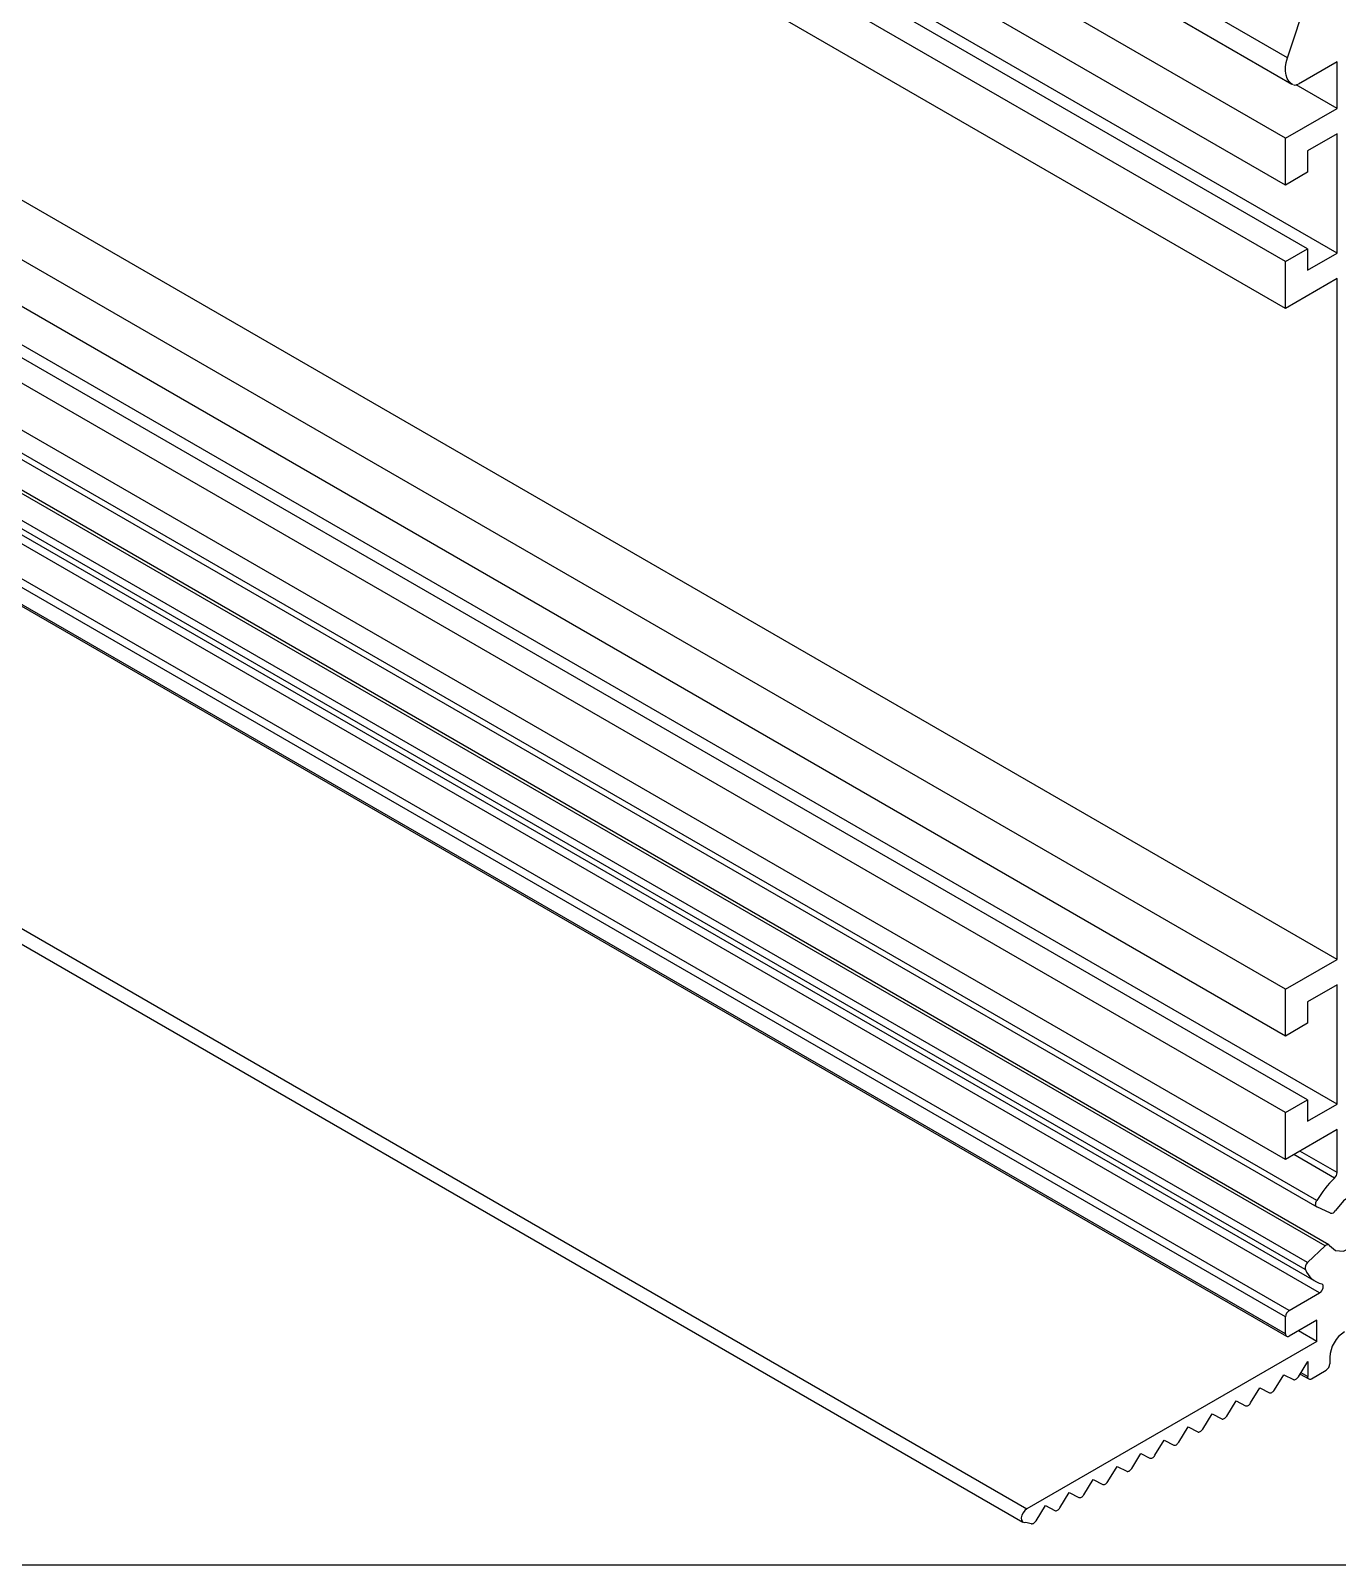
# Model space of a CAD drawing. Extents: x 0 to 7.9, y -7.08 to 0.
# Drawn here: x 2.38 to 4.887, y -7.078 to -4.133 of the extents above; entities that cross this region are included whole.
import ezdxf

# ---------------------------------------------------------------- set-up
doc = ezdxf.new("R2010")
doc.units = 0
doc.header["$LTSCALE"] = 0.5
doc.header["$MEASUREMENT"] = 0
doc.layers.add('Housing', color=150, linetype='CONTINUOUS')
doc.layers.add('Text-Unprinted', color=131, linetype='CONTINUOUS', plot=False)

msp = doc.modelspace()

# ---------------------------------------------------------------- linework, layer by layer
at = {"layer": 'Housing', "linetype": 'Continuous', "lineweight": 25, "transparency": 16777216}
for p, q in [((4.792, -4.185), (2.3969, -2.8027)), ((2.3969, -2.8483), (4.8004, -4.2355)), ((4.788, -4.3395), (2.3969, -2.9595)), ((4.788, -4.4294), (2.3969, -3.0493)), ((4.887, -4.56), (2.3969, -3.1229)), ((4.8304, -4.5519), (2.3969, -3.1474)), ((4.788, -4.5763), (2.3969, -3.1963)), ((4.788, -4.6662), (2.3969, -3.2862)), ((4.887, -5.9157), (0.9979, -3.6711)), ((4.788, -5.9728), (0.8989, -3.7282)), ((4.788, -6.0626), (0.8989, -3.8181)), ((4.8304, -6.1851), (0.9413, -3.9406)), ((4.788, -6.2096), (0.8989, -3.9651)), ((4.887, -6.1933), (0.9979, -3.9488)), ((4.792, -4.185), (4.8415, -4.0339)), ((4.788, -6.2995), (0.8989, -4.0549)), ((0.9588, -4.1458), (4.8478, -6.3904)), ((4.848, -6.3786), (0.9589, -4.134)), ((4.887, -4.1926), (4.8126, -4.2355)), ((4.887, -4.2824), (4.887, -4.1926)), ((4.8641, -6.4653), (0.975, -4.2207)), ((4.8713, -6.4631), (0.9822, -4.2186)), ((4.887, -4.2824), (4.8086, -4.2371)), ((4.826, -6.5109), (0.9369, -4.2664)), ((4.8303, -6.4975), (0.9412, -4.2529)), ((0.9569, -4.2893), (4.846, -6.5338)), ((4.788, -4.3395), (4.887, -4.2824)), ((4.8534, -6.5557), (0.9644, -4.3111)), ((4.788, -6.6016), (0.8989, -4.3571)), ((4.7951, -6.5894), (0.906, -4.3448)), ((4.788, -4.4294), (4.788, -4.3395)), ((4.887, -4.3314), (4.8304, -4.364)), ((4.887, -4.56), (4.887, -4.3314)), ((4.8304, -4.364), (4.8304, -4.4049)), ((4.788, -6.6343), (0.8989, -4.3897)), ((0.901, -4.3943), (4.7901, -6.6389)), ((4.8304, -4.4049), (4.788, -4.4294)), ((4.788, -4.5763), (4.8304, -4.5519)), ((4.8304, -4.5519), (4.8304, -4.5927)), ((4.8304, -4.5927), (4.887, -4.56)), ((4.788, -4.6662), (4.788, -4.5763)), ((4.887, -4.609), (4.788, -4.6662)), ((4.887, -5.9157), (4.887, -4.609)), ((0.4027, -4.7251), (4.2916, -6.9701)), ((0.3941, -4.7498), (4.2841, -6.9954)), ((4.788, -5.9728), (4.887, -5.9157)), ((4.788, -6.0626), (4.788, -5.9728)), ((4.887, -5.9647), (4.8304, -5.9973)), ((4.887, -6.1933), (4.887, -5.9647)), ((4.8304, -5.9973), (4.8304, -6.0381)), ((4.8304, -6.0381), (4.788, -6.0626)), ((4.788, -6.2096), (4.8304, -6.1851)), ((4.8304, -6.1851), (4.8304, -6.226)), ((4.788, -6.2995), (4.788, -6.2096)), ((4.8304, -6.226), (4.887, -6.1933)), ((4.887, -6.2423), (4.788, -6.2995)), ((4.887, -6.3247), (4.887, -6.2423)), ((4.8822, -6.3352), (4.8041, -6.2902)), ((4.887, -6.3247), (4.8156, -6.2835)), ((4.8745, -6.4027), (4.8481, -6.3905)), ((4.8303, -6.4975), (4.8641, -6.4653)), ((4.7951, -6.5894), (4.8534, -6.5557)), ((4.788, -6.6343), (4.788, -6.6016)), ((4.8481, -6.6078), (4.7951, -6.6384)), ((4.8481, -6.6486), (4.8481, -6.6078)), ((4.8481, -6.6489), (4.2916, -6.9701)), ((4.8481, -6.6486), (4.8127, -6.6282)), ((4.8729, -6.6792), (4.8729, -6.6915)), ((4.7668, -6.7417), (4.7848, -6.7126)), ((4.7848, -6.7126), (4.8031, -6.7221)), ((4.8127, -6.7166), (4.8307, -6.6875)), ((4.8161, -6.7113), (4.8326, -6.7208)), ((4.8176, -6.7087), (4.8305, -6.7161)), ((4.8307, -6.6875), (4.8305, -6.7161)), ((4.8376, -6.7203), (4.8658, -6.704)), ((4.721, -6.7668), (4.7389, -6.7377)), ((4.7389, -6.7377), (4.7572, -6.7472)), ((4.6751, -6.792), (4.693, -6.7628)), ((4.693, -6.7628), (4.7114, -6.7723)), ((4.6292, -6.8171), (4.6471, -6.7879)), ((4.6471, -6.7879), (4.6655, -6.7974)), ((4.5833, -6.8422), (4.6012, -6.813)), ((4.6012, -6.813), (4.6196, -6.8225)), ((4.5373, -6.8673), (4.5554, -6.8381)), ((4.5554, -6.8381), (4.5737, -6.8476)), ((4.4469, -6.9178), (4.4649, -6.8886)), ((4.4649, -6.8886), (4.4832, -6.8981)), ((4.4928, -6.8927), (4.5104, -6.8641)), ((4.5104, -6.8641), (4.5278, -6.8728)), ((4.401, -6.9429), (4.419, -6.9137)), ((4.419, -6.9137), (4.4373, -6.9232)), ((4.3551, -6.968), (4.3731, -6.9388)), ((4.3731, -6.9388), (4.3914, -6.9483)), ((4.3092, -6.9931), (4.3272, -6.9639)), ((4.3272, -6.9639), (4.3455, -6.9734)), ((4.2899, -6.9955), (4.2996, -6.9985))]:
    msp.add_line(p, q, dxfattribs=at)
at = {"layer": 'Housing', "linetype": 'Continuous', "lineweight": 25, "transparency": 16777216, "flags": 128}
for points in [[(4.8036, -4.237), (4.7986, -4.2343), (4.7944, -4.2302), (4.7912, -4.2249), (4.7891, -4.2184), (4.7881, -4.2109), (4.7882, -4.2027), (4.7895, -4.194), (4.792, -4.185)], [(4.8481, -6.3905), (4.8471, -6.3898), (4.8464, -6.3888), (4.8459, -6.3875), (4.8458, -6.3859), (4.8459, -6.3841), (4.8463, -6.3823), (4.847, -6.3804), (4.848, -6.3786)], [(4.8727, -6.4646), (4.8836, -6.4745), (4.8993, -6.4753), (4.9171, -6.4667), (4.9339, -6.4503), (4.9471, -6.4288), (4.9543, -6.4058), (4.9543, -6.3852), (4.9472, -6.3704), (4.9342, -6.364), (4.9173, -6.3669), (4.8995, -6.3788), (4.8838, -6.3976)], [(4.8641, -6.4653), (4.8654, -6.4643), (4.8666, -6.4635), (4.8679, -6.4629), (4.8691, -6.4627), (4.8702, -6.4627), (4.8712, -6.4631), (4.872, -6.4637), (4.8727, -6.4646)], [(4.8534, -6.5557), (4.8556, -6.554), (4.8576, -6.5517), (4.8592, -6.549), (4.8602, -6.5461), (4.8605, -6.5434), (4.8602, -6.5411), (4.8591, -6.5394), (4.8576, -6.5385)], [(4.7572, -6.7472), (4.7583, -6.7475), (4.7595, -6.7475), (4.7607, -6.7472), (4.762, -6.7466), (4.7633, -6.7458), (4.7646, -6.7446), (4.7658, -6.7433), (4.7668, -6.7417)], [(4.8031, -6.7221), (4.8042, -6.7224), (4.8053, -6.7224), (4.8066, -6.7221), (4.8079, -6.7215), (4.8092, -6.7207), (4.8105, -6.7195), (4.8117, -6.7182), (4.8127, -6.7166)], [(4.7114, -6.7723), (4.7124, -6.7726), (4.7136, -6.7726), (4.7148, -6.7723), (4.7161, -6.7717), (4.7174, -6.7709), (4.7187, -6.7697), (4.7199, -6.7684), (4.721, -6.7668)], [(4.6655, -6.7974), (4.6665, -6.7977), (4.6677, -6.7977), (4.6689, -6.7974), (4.6702, -6.7968), (4.6716, -6.796), (4.6728, -6.7948), (4.674, -6.7935), (4.6751, -6.792)], [(4.6196, -6.8225), (4.6206, -6.8228), (4.6218, -6.8228), (4.623, -6.8225), (4.6243, -6.8219), (4.6257, -6.8211), (4.6269, -6.8199), (4.6281, -6.8186), (4.6292, -6.8171)], [(4.5737, -6.8476), (4.5747, -6.8479), (4.5759, -6.8479), (4.5771, -6.8476), (4.5785, -6.847), (4.5798, -6.8462), (4.581, -6.845), (4.5822, -6.8437), (4.5833, -6.8422)], [(4.5278, -6.8728), (4.5288, -6.8731), (4.53, -6.8731), (4.5312, -6.8728), (4.5326, -6.8722), (4.5339, -6.8713), (4.5351, -6.8702), (4.5363, -6.8688), (4.5373, -6.8673)], [(4.4373, -6.9232), (4.4383, -6.9235), (4.4395, -6.9235), (4.4408, -6.9232), (4.4421, -6.9226), (4.4434, -6.9218), (4.4446, -6.9206), (4.4458, -6.9193), (4.4469, -6.9178)], [(4.4832, -6.8981), (4.4842, -6.8984), (4.4854, -6.8984), (4.4866, -6.8981), (4.488, -6.8975), (4.4893, -6.8967), (4.4905, -6.8955), (4.4917, -6.8942), (4.4928, -6.8927)], [(4.3914, -6.9483), (4.3924, -6.9486), (4.3936, -6.9486), (4.3949, -6.9483), (4.3962, -6.9477), (4.3975, -6.9469), (4.3988, -6.9457), (4.3999, -6.9444), (4.401, -6.9429)], [(4.2916, -6.9701), (4.2878, -6.9732), (4.2844, -6.9775), (4.2821, -6.9825), (4.281, -6.9875), (4.2815, -6.9918), (4.2833, -6.9948), (4.2862, -6.9961), (4.2899, -6.9955)], [(4.3455, -6.9734), (4.3465, -6.9737), (4.3477, -6.9737), (4.349, -6.9734), (4.3503, -6.9728), (4.3516, -6.972), (4.3529, -6.9708), (4.354, -6.9695), (4.3551, -6.968)], [(4.2996, -6.9985), (4.3006, -6.9988), (4.3018, -6.9988), (4.3031, -6.9985), (4.3044, -6.998), (4.3057, -6.9971), (4.307, -6.9959), (4.3082, -6.9946), (4.3092, -6.9931)]]:
    msp.add_lwpolyline(points, dxfattribs=at)
at = {"layer": 'Housing', "linetype": 'Continuous', "lineweight": 25, "transparency": 16777216}
for centre, radius, start, end in [((4.8065, -4.2266), 0.0108, 254.6348, 304.2109), ((4.8714, -6.3239), 0.0157, 313.6797, 357.0904), ((5.0305, -6.4873), 0.2124, 134.2875, 149.2192), ((4.8758, -6.3941), 0.0087, 261.5032, 336.6961), ((4.839, -6.5077), 0.0135, 130.4821, 193.7075), ((4.8697, -6.4927), 0.0473, 202.6059, 255.1785), ((4.8034, -6.6023), 0.0154, 122.6023, 177.3977), ((4.7923, -6.635), 0.00437, 170.7797, 309.185), ((4.9343, -6.682), 0.0615, 122.6023, 177.3977), ((4.8575, -6.6908), 0.0154, 302.6023, 357.3977), ((4.8348, -6.7169), 0.00438, 170.0409, 309.0806)]:
    msp.add_arc(centre, radius, start, end, dxfattribs=at)
at = {"layer": 'Text-Unprinted', "ltscale": 0.5, "transparency": 16777216}
msp.add_lwpolyline([(0, 0), (7.8987, 0), (7.8987, -7.0785), (0, -7.0785)], close=True, dxfattribs=at)

doc.saveas('drawing.dxf')
